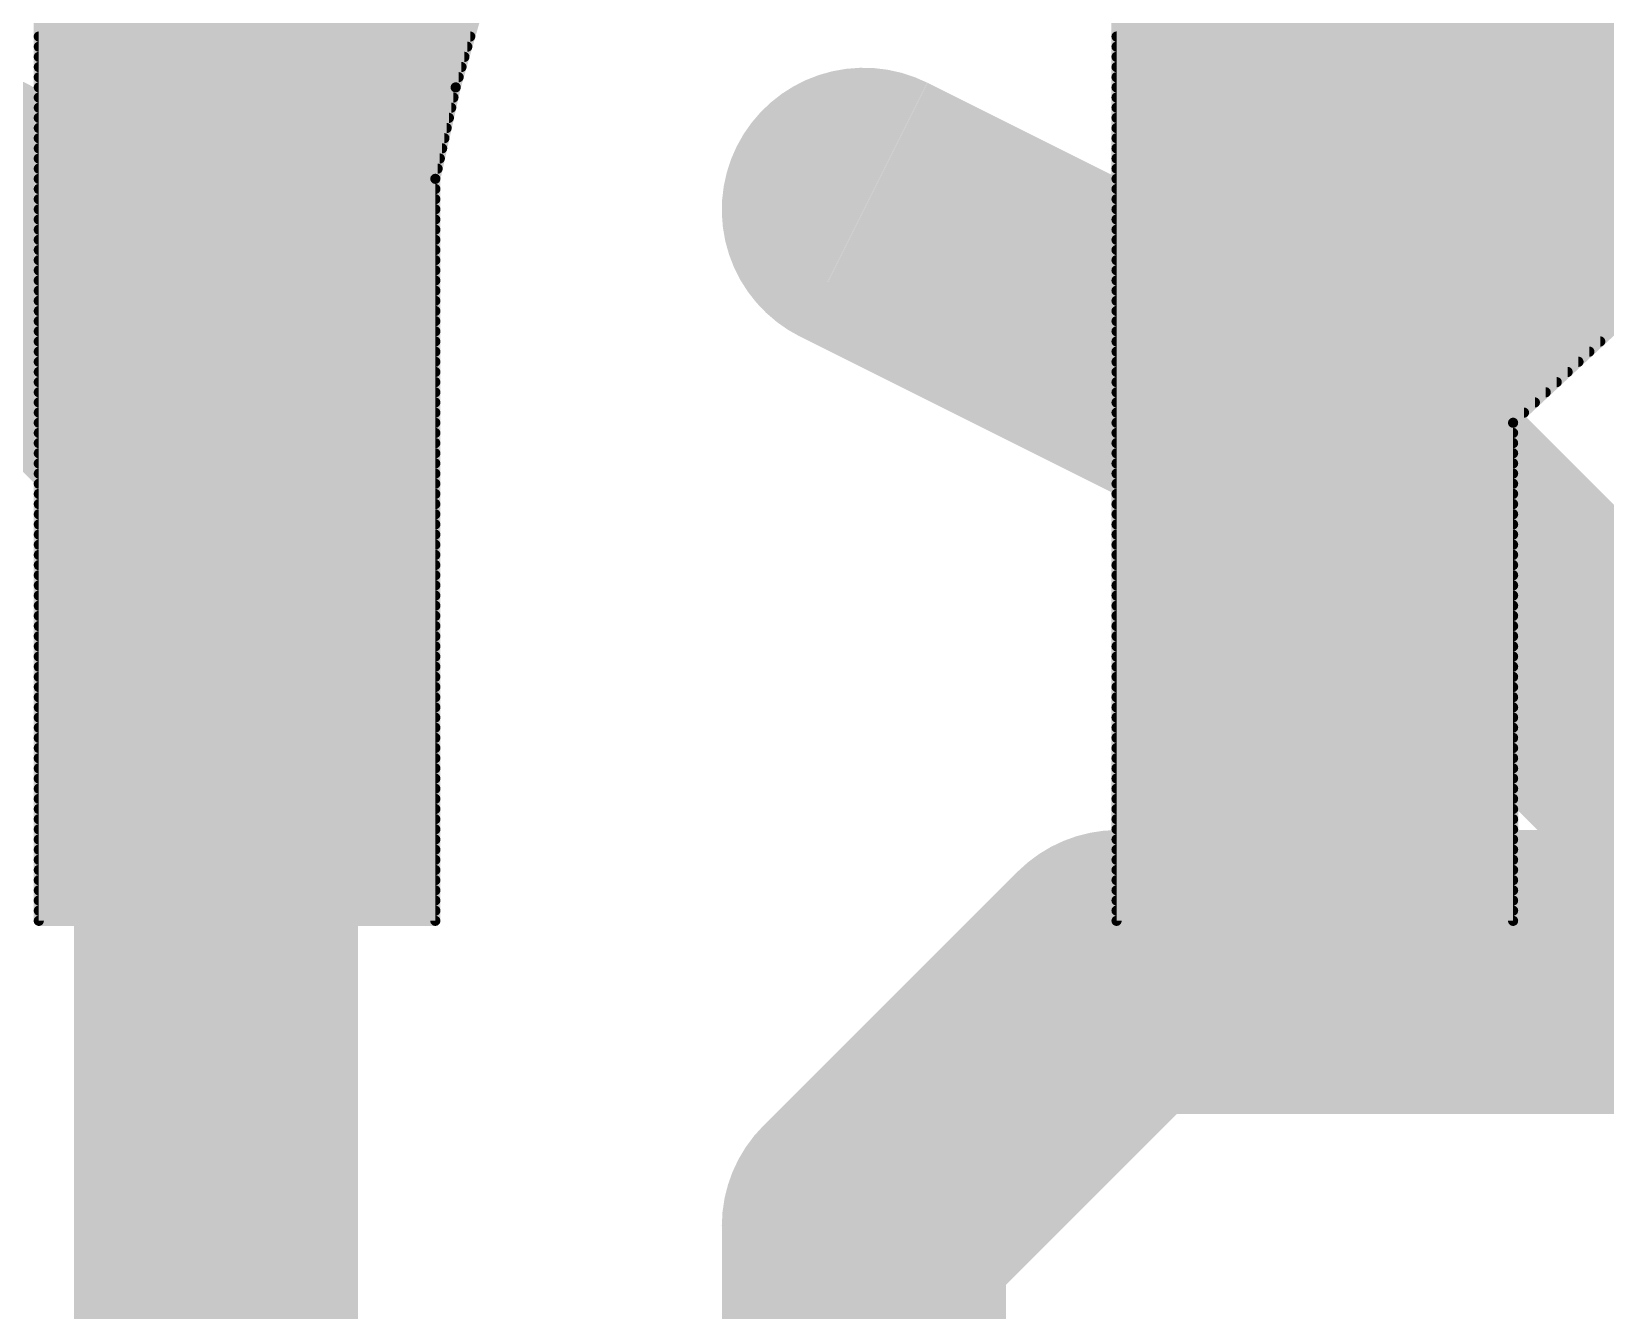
# Model space of a CAD drawing. Extents: x -27 to 80, y -18 to 25.
# Drawn here: x 22.011 to 23.559, y 6.907 to 8.165 of the extents above; entities that cross this region are included whole.
import ezdxf

# ---------------------------------------------------------------- set-up
doc = ezdxf.new("R2010")
doc.units = 0
doc.layers.add('21', color=41, linetype='CONTINUOUS')
doc.layers.add('22', color=40, linetype='CONTINUOUS')

msp = doc.modelspace()

# ---------------------------------------------------------------- linework, layer by layer
at = {"layer": '21', "const_width": 0.01}
for points in [[(23.078, 7.29), (23.078, 9.03)], [(22.018, 7.29), (22.018, 8.47)], [(22.018, 8.17), (22.4451, 8.17)], [(22.448, 8.18), (22.428, 8.11)], [(23.078, 8.17), (23.9011, 8.17)], [(22.018, 8.16), (22.4423, 8.16)], [(23.078, 8.16), (23.9077, 8.16)], [(22.018, 8.15), (22.4394, 8.15)], [(22.018, 8.14), (22.4366, 8.14)], [(23.078, 8.15), (23.9142, 8.15)], [(23.078, 8.14), (23.9208, 8.14)], [(22.018, 8.13), (22.4337, 8.13)], [(23.078, 8.13), (23.9273, 8.13)], [(22.018, 8.12), (22.4309, 8.12)], [(22.018, 8.11), (22.428, 8.11)], [(22.428, 8.11), (22.408, 8.02)], [(23.078, 8.12), (23.9339, 8.12)], [(23.078, 8.11), (23.9404, 8.11)], [(22.018, 8.1), (22.4258, 8.1)], [(23.078, 8.1), (23.947, 8.1)], [(22.018, 8.09), (22.4236, 8.09)], [(22.018, 8.08), (22.4213, 8.08)], [(23.078, 8.09), (23.9536, 8.09)], [(23.078, 8.08), (23.9601, 8.08)], [(22.018, 8.07), (22.4191, 8.07)], [(23.078, 8.07), (23.9667, 8.07)], [(22.018, 8.06), (22.4169, 8.06)], [(22.018, 8.05), (22.4147, 8.05)], [(23.078, 8.06), (23.9732, 8.06)], [(23.078, 8.05), (23.9798, 8.05)], [(22.018, 8.04), (22.4124, 8.04)], [(22.018, 8.03), (22.4102, 8.03)], [(23.078, 8.04), (23.9863, 8.04)], [(23.078, 8.03), (23.9929, 8.03)], [(22.018, 8.02), (22.408, 8.02)], [(22.408, 8.02), (22.408, 7.29)], [(23.078, 8.02), (23.9994, 8.02)], [(22.018, 8.01), (22.408, 8.01)], [(22.018, 8), (22.408, 8)], [(23.078, 8.01), (24.006, 8.01)], [(23.078, 8), (24.0126, 8)], [(22.018, 7.99), (22.408, 7.99)], [(23.078, 7.99), (24.0191, 7.99)], [(22.018, 7.98), (22.408, 7.98)], [(22.018, 7.97), (22.408, 7.97)], [(23.078, 7.98), (24.0257, 7.98)], [(23.078, 7.97), (24.0322, 7.97)], [(22.018, 7.96), (22.408, 7.96)], [(23.078, 7.96), (24.0388, 7.96)], [(22.018, 7.95), (22.408, 7.95)], [(22.018, 7.94), (22.408, 7.94)], [(23.078, 7.95), (24.0453, 7.95)], [(23.078, 7.94), (24.0519, 7.94)], [(22.018, 7.93), (22.408, 7.93)], [(23.078, 7.93), (24.0584, 7.93)], [(22.018, 7.92), (22.408, 7.92)], [(22.018, 7.91), (22.408, 7.91)], [(23.078, 7.92), (24.065, 7.92)], [(23.078, 7.91), (23.6073, 7.91)], [(23.618, 7.92), (23.468, 7.78)], [(22.018, 7.9), (22.408, 7.9)], [(23.078, 7.9), (23.5966, 7.9)], [(22.018, 7.89), (22.408, 7.89)], [(22.018, 7.88), (22.408, 7.88)], [(23.078, 7.89), (23.5859, 7.89)], [(23.078, 7.88), (23.5751, 7.88)], [(22.018, 7.87), (22.408, 7.87)], [(22.018, 7.86), (22.408, 7.86)], [(23.078, 7.87), (23.5644, 7.87)], [(23.078, 7.86), (23.5537, 7.86)], [(22.018, 7.85), (22.408, 7.85)], [(23.078, 7.85), (23.543, 7.85)], [(22.018, 7.84), (22.408, 7.84)], [(22.018, 7.83), (22.408, 7.83)], [(23.078, 7.84), (23.5323, 7.84)], [(23.078, 7.83), (23.5216, 7.83)], [(22.018, 7.82), (22.408, 7.82)], [(23.078, 7.82), (23.5109, 7.82)], [(22.018, 7.81), (22.408, 7.81)], [(22.018, 7.8), (22.408, 7.8)], [(23.078, 7.81), (23.5001, 7.81)], [(23.078, 7.8), (23.4894, 7.8)], [(22.018, 7.79), (22.408, 7.79)], [(23.078, 7.79), (23.4787, 7.79)], [(22.018, 7.78), (22.408, 7.78)], [(22.018, 7.77), (22.408, 7.77)], [(23.078, 7.78), (23.468, 7.78)], [(23.078, 7.77), (23.468, 7.77)], [(23.468, 7.78), (23.468, 7.29)], [(22.018, 7.76), (22.408, 7.76)], [(23.078, 7.76), (23.468, 7.76)], [(22.018, 7.75), (22.408, 7.75)], [(22.018, 7.74), (22.408, 7.74)], [(23.078, 7.75), (23.468, 7.75)], [(23.078, 7.74), (23.468, 7.74)], [(22.018, 7.73), (22.408, 7.73)], [(23.078, 7.73), (23.468, 7.73)], [(22.018, 7.72), (22.408, 7.72)], [(22.018, 7.71), (22.408, 7.71)], [(23.078, 7.72), (23.468, 7.72)], [(23.078, 7.71), (23.468, 7.71)], [(22.018, 7.7), (22.408, 7.7)], [(22.018, 7.69), (22.408, 7.69)], [(23.078, 7.7), (23.468, 7.7)], [(23.078, 7.69), (23.468, 7.69)], [(22.018, 7.68), (22.408, 7.68)], [(23.078, 7.68), (23.468, 7.68)], [(22.018, 7.67), (22.408, 7.67)], [(22.018, 7.66), (22.408, 7.66)], [(23.078, 7.67), (23.468, 7.67)], [(23.078, 7.66), (23.468, 7.66)], [(22.018, 7.65), (22.408, 7.65)], [(23.078, 7.65), (23.468, 7.65)], [(22.018, 7.64), (22.408, 7.64)], [(22.018, 7.63), (22.408, 7.63)], [(23.078, 7.64), (23.468, 7.64)], [(23.078, 7.63), (23.468, 7.63)], [(22.018, 7.62), (22.408, 7.62)], [(23.078, 7.62), (23.468, 7.62)], [(22.018, 7.61), (22.408, 7.61)], [(22.018, 7.6), (22.408, 7.6)], [(23.078, 7.61), (23.468, 7.61)], [(23.078, 7.6), (23.468, 7.6)], [(22.018, 7.59), (22.408, 7.59)], [(23.078, 7.59), (23.468, 7.59)], [(22.018, 7.58), (22.408, 7.58)], [(22.018, 7.57), (22.408, 7.57)], [(23.078, 7.58), (23.468, 7.58)], [(23.078, 7.57), (23.468, 7.57)], [(22.018, 7.56), (22.408, 7.56)], [(22.018, 7.55), (22.408, 7.55)], [(23.078, 7.56), (23.468, 7.56)], [(23.078, 7.55), (23.468, 7.55)], [(22.018, 7.54), (22.408, 7.54)], [(23.078, 7.54), (23.468, 7.54)], [(22.018, 7.53), (22.408, 7.53)], [(22.018, 7.52), (22.408, 7.52)], [(23.078, 7.53), (23.468, 7.53)], [(23.078, 7.52), (23.468, 7.52)], [(22.018, 7.51), (22.408, 7.51)], [(23.078, 7.51), (23.468, 7.51)], [(22.018, 7.5), (22.408, 7.5)], [(22.018, 7.49), (22.408, 7.49)], [(23.078, 7.5), (23.468, 7.5)], [(23.078, 7.49), (23.468, 7.49)], [(22.018, 7.48), (22.408, 7.48)], [(23.078, 7.48), (23.468, 7.48)], [(22.018, 7.47), (22.408, 7.47)], [(22.018, 7.46), (22.408, 7.46)], [(23.078, 7.47), (23.468, 7.47)], [(23.078, 7.46), (23.468, 7.46)], [(22.018, 7.45), (22.408, 7.45)], [(23.078, 7.45), (23.468, 7.45)], [(22.018, 7.44), (22.408, 7.44)], [(22.018, 7.43), (22.408, 7.43)], [(23.078, 7.44), (23.468, 7.44)], [(23.078, 7.43), (23.468, 7.43)], [(22.018, 7.42), (22.408, 7.42)], [(23.078, 7.42), (23.468, 7.42)], [(22.018, 7.41), (22.408, 7.41)], [(22.018, 7.4), (22.408, 7.4)], [(23.078, 7.41), (23.468, 7.41)], [(23.078, 7.4), (23.468, 7.4)], [(22.018, 7.39), (22.408, 7.39)], [(22.018, 7.38), (22.408, 7.38)], [(23.078, 7.39), (23.468, 7.39)], [(23.078, 7.38), (23.468, 7.38)], [(22.018, 7.37), (22.408, 7.37)], [(23.078, 7.37), (23.468, 7.37)], [(22.018, 7.36), (22.408, 7.36)], [(22.018, 7.35), (22.408, 7.35)], [(23.078, 7.36), (23.468, 7.36)], [(23.078, 7.35), (23.468, 7.35)], [(22.018, 7.34), (22.408, 7.34)], [(23.078, 7.34), (23.468, 7.34)], [(22.018, 7.33), (22.408, 7.33)], [(22.018, 7.32), (22.408, 7.32)], [(23.078, 7.33), (23.468, 7.33)], [(23.078, 7.32), (23.468, 7.32)], [(22.018, 7.31), (22.408, 7.31)], [(23.078, 7.31), (23.468, 7.31)], [(22.018, 7.3), (22.408, 7.3)], [(22.408, 7.29), (22.018, 7.29)], [(22.018, 7.29), (22.408, 7.29)], [(23.078, 7.3), (23.468, 7.3)], [(23.468, 7.29), (23.078, 7.29)], [(23.078, 7.29), (23.468, 7.29)]]:
    msp.add_lwpolyline(points, dxfattribs=at)
at = {"layer": '21', "const_width": 0.005}
for points in [[(22.018, 8.1625, 1), (22.018, 8.1575)], [(22.4423, 8.1575, 1), (22.4423, 8.1625)], [(23.078, 8.1625, 1), (23.078, 8.1575)], [(22.018, 8.1525, 1), (22.018, 8.1475)], [(22.018, 8.1425, 1), (22.018, 8.1375)], [(22.4366, 8.1375, 1), (22.4366, 8.1425)], [(22.4394, 8.1475, 1), (22.4394, 8.1525)], [(23.078, 8.1525, 1), (23.078, 8.1475)], [(23.078, 8.1425, 1), (23.078, 8.1375)], [(22.018, 8.1325, 1), (22.018, 8.1275)], [(22.4337, 8.1275, 1), (22.4337, 8.1325)], [(23.078, 8.1325, 1), (23.078, 8.1275)], [(22.018, 8.1225, 1), (22.018, 8.1175)], [(22.018, 8.1125, 1), (22.018, 8.1075)], [(22.4256, 8.1107, 1), (22.4304, 8.1093)], [(22.4304, 8.1095, 1), (22.4256, 8.1105)], [(22.428, 8.1075, 1), (22.428, 8.1125)], [(22.4309, 8.1175, 1), (22.4309, 8.1225)], [(23.078, 8.1225, 1), (23.078, 8.1175)], [(23.078, 8.1125, 1), (23.078, 8.1075)], [(22.018, 8.1025, 1), (22.018, 8.0975)], [(22.4258, 8.0975, 1), (22.4258, 8.1025)], [(23.078, 8.1025, 1), (23.078, 8.0975)], [(22.018, 8.0925, 1), (22.018, 8.0875)], [(22.018, 8.0825, 1), (22.018, 8.0775)], [(22.4213, 8.0775, 1), (22.4213, 8.0825)], [(22.4236, 8.0875, 1), (22.4236, 8.0925)], [(23.078, 8.0925, 1), (23.078, 8.0875)], [(23.078, 8.0825, 1), (23.078, 8.0775)], [(22.018, 8.0725, 1), (22.018, 8.0675)], [(22.4191, 8.0675, 1), (22.4191, 8.0725)], [(23.078, 8.0725, 1), (23.078, 8.0675)], [(22.018, 8.0625, 1), (22.018, 8.0575)], [(22.018, 8.0525, 1), (22.018, 8.0475)], [(22.4147, 8.0475, 1), (22.4147, 8.0525)], [(22.4169, 8.0575, 1), (22.4169, 8.0625)], [(23.078, 8.0625, 1), (23.078, 8.0575)], [(23.078, 8.0525, 1), (23.078, 8.0475)], [(22.018, 8.0425, 1), (22.018, 8.0375)], [(22.018, 8.0325, 1), (22.018, 8.0275)], [(22.4102, 8.0275, 1), (22.4102, 8.0325)], [(22.4124, 8.0375, 1), (22.4124, 8.0425)], [(23.078, 8.0425, 1), (23.078, 8.0375)], [(23.078, 8.0325, 1), (23.078, 8.0275)], [(22.018, 8.0225, 1), (22.018, 8.0175)], [(22.4105, 8.02, 1), (22.4055, 8.02)], [(22.4056, 8.0205, 1), (22.4104, 8.0195)], [(22.408, 8.0175, 1), (22.408, 8.0225)], [(23.078, 8.0225, 1), (23.078, 8.0175)], [(22.018, 8.0125, 1), (22.018, 8.0075)], [(22.018, 8.0025, 1), (22.018, 7.9975)], [(22.408, 8.0075, 1), (22.408, 8.0125)], [(22.408, 7.9975, 1), (22.408, 8.0025)], [(23.078, 8.0125, 1), (23.078, 8.0075)], [(23.078, 8.0025, 1), (23.078, 7.9975)], [(22.018, 7.9925, 1), (22.018, 7.9875)], [(22.408, 7.9875, 1), (22.408, 7.9925)], [(23.078, 7.9925, 1), (23.078, 7.9875)], [(22.018, 7.9825, 1), (22.018, 7.9775)], [(22.018, 7.9725, 1), (22.018, 7.9675)], [(22.408, 7.9775, 1), (22.408, 7.9825)], [(22.408, 7.9675, 1), (22.408, 7.9725)], [(23.078, 7.9825, 1), (23.078, 7.9775)], [(23.078, 7.9725, 1), (23.078, 7.9675)], [(22.018, 7.9625, 1), (22.018, 7.9575)], [(22.408, 7.9575, 1), (22.408, 7.9625)], [(23.078, 7.9625, 1), (23.078, 7.9575)], [(22.018, 7.9525, 1), (22.018, 7.9475)], [(22.018, 7.9425, 1), (22.018, 7.9375)], [(22.408, 7.9475, 1), (22.408, 7.9525)], [(22.408, 7.9375, 1), (22.408, 7.9425)], [(23.078, 7.9525, 1), (23.078, 7.9475)], [(23.078, 7.9425, 1), (23.078, 7.9375)], [(22.018, 7.9325, 1), (22.018, 7.9275)], [(22.408, 7.9275, 1), (22.408, 7.9325)], [(23.078, 7.9325, 1), (23.078, 7.9275)], [(22.018, 7.9225, 1), (22.018, 7.9175)], [(22.018, 7.9125, 1), (22.018, 7.9075)], [(22.408, 7.9175, 1), (22.408, 7.9225)], [(22.408, 7.9075, 1), (22.408, 7.9125)], [(23.078, 7.9225, 1), (23.078, 7.9175)], [(23.078, 7.9125, 1), (23.078, 7.9075)], [(22.018, 7.9025, 1), (22.018, 7.8975)], [(22.408, 7.8975, 1), (22.408, 7.9025)], [(23.078, 7.9025, 1), (23.078, 7.8975)], [(22.018, 7.8925, 1), (22.018, 7.8875)], [(22.018, 7.8825, 1), (22.018, 7.8775)], [(22.408, 7.8875, 1), (22.408, 7.8925)], [(22.408, 7.8775, 1), (22.408, 7.8825)], [(23.078, 7.8925, 1), (23.078, 7.8875)], [(23.078, 7.8825, 1), (23.078, 7.8775)], [(22.018, 7.8725, 1), (22.018, 7.8675)], [(22.018, 7.8625, 1), (22.018, 7.8575)], [(22.408, 7.8675, 1), (22.408, 7.8725)], [(22.408, 7.8575, 1), (22.408, 7.8625)], [(23.078, 7.8725, 1), (23.078, 7.8675)], [(23.078, 7.8625, 1), (23.078, 7.8575)], [(23.5537, 7.8575, 1), (23.5537, 7.8625)], [(22.018, 7.8525, 1), (22.018, 7.8475)], [(22.408, 7.8475, 1), (22.408, 7.8525)], [(23.078, 7.8525, 1), (23.078, 7.8475)], [(23.543, 7.8475, 1), (23.543, 7.8525)], [(22.018, 7.8425, 1), (22.018, 7.8375)], [(22.018, 7.8325, 1), (22.018, 7.8275)], [(22.408, 7.8375, 1), (22.408, 7.8425)], [(22.408, 7.8275, 1), (22.408, 7.8325)], [(23.078, 7.8425, 1), (23.078, 7.8375)], [(23.078, 7.8325, 1), (23.078, 7.8275)], [(23.5216, 7.8275, 1), (23.5216, 7.8325)], [(23.5323, 7.8375, 1), (23.5323, 7.8425)], [(22.018, 7.8225, 1), (22.018, 7.8175)], [(22.408, 7.8175, 1), (22.408, 7.8225)], [(23.078, 7.8225, 1), (23.078, 7.8175)], [(23.5109, 7.8175, 1), (23.5109, 7.8225)], [(22.018, 7.8125, 1), (22.018, 7.8075)], [(22.018, 7.8025, 1), (22.018, 7.7975)], [(22.408, 7.8075, 1), (22.408, 7.8125)], [(22.408, 7.7975, 1), (22.408, 7.8025)], [(23.078, 7.8125, 1), (23.078, 7.8075)], [(23.078, 7.8025, 1), (23.078, 7.7975)], [(23.4894, 7.7975, 1), (23.4894, 7.8025)], [(23.5001, 7.8075, 1), (23.5001, 7.8125)], [(22.018, 7.7925, 1), (22.018, 7.7875)], [(22.408, 7.7875, 1), (22.408, 7.7925)], [(23.078, 7.7925, 1), (23.078, 7.7875)], [(23.4787, 7.7875, 1), (23.4787, 7.7925)], [(22.018, 7.7825, 1), (22.018, 7.7775)], [(22.018, 7.7725, 1), (22.018, 7.7675)], [(22.408, 7.7775, 1), (22.408, 7.7825)], [(22.408, 7.7675, 1), (22.408, 7.7725)], [(23.078, 7.7825, 1), (23.078, 7.7775)], [(23.078, 7.7725, 1), (23.078, 7.7675)], [(23.4705, 7.78, 1), (23.4655, 7.78)], [(23.4663, 7.7818, 1), (23.4697, 7.7782)], [(23.468, 7.7775, 1), (23.468, 7.7825)], [(23.468, 7.7675, 1), (23.468, 7.7725)], [(22.018, 7.7625, 1), (22.018, 7.7575)], [(22.408, 7.7575, 1), (22.408, 7.7625)], [(23.078, 7.7625, 1), (23.078, 7.7575)], [(23.468, 7.7575, 1), (23.468, 7.7625)], [(22.018, 7.7525, 1), (22.018, 7.7475)], [(22.018, 7.7425, 1), (22.018, 7.7375)], [(22.408, 7.7475, 1), (22.408, 7.7525)], [(22.408, 7.7375, 1), (22.408, 7.7425)], [(23.078, 7.7525, 1), (23.078, 7.7475)], [(23.078, 7.7425, 1), (23.078, 7.7375)], [(23.468, 7.7475, 1), (23.468, 7.7525)], [(23.468, 7.7375, 1), (23.468, 7.7425)], [(22.018, 7.7325, 1), (22.018, 7.7275)], [(22.408, 7.7275, 1), (22.408, 7.7325)], [(23.078, 7.7325, 1), (23.078, 7.7275)], [(23.468, 7.7275, 1), (23.468, 7.7325)], [(22.018, 7.7225, 1), (22.018, 7.7175)], [(22.018, 7.7125, 1), (22.018, 7.7075)], [(22.408, 7.7175, 1), (22.408, 7.7225)], [(22.408, 7.7075, 1), (22.408, 7.7125)], [(23.078, 7.7225, 1), (23.078, 7.7175)], [(23.078, 7.7125, 1), (23.078, 7.7075)], [(23.468, 7.7175, 1), (23.468, 7.7225)], [(23.468, 7.7075, 1), (23.468, 7.7125)], [(22.018, 7.7025, 1), (22.018, 7.6975)], [(22.018, 7.6925, 1), (22.018, 7.6875)], [(22.408, 7.6975, 1), (22.408, 7.7025)], [(22.408, 7.6875, 1), (22.408, 7.6925)], [(23.078, 7.7025, 1), (23.078, 7.6975)], [(23.078, 7.6925, 1), (23.078, 7.6875)], [(23.468, 7.6975, 1), (23.468, 7.7025)], [(23.468, 7.6875, 1), (23.468, 7.6925)], [(22.018, 7.6825, 1), (22.018, 7.6775)], [(22.408, 7.6775, 1), (22.408, 7.6825)], [(23.078, 7.6825, 1), (23.078, 7.6775)], [(23.468, 7.6775, 1), (23.468, 7.6825)], [(22.018, 7.6725, 1), (22.018, 7.6675)], [(22.018, 7.6625, 1), (22.018, 7.6575)], [(22.408, 7.6675, 1), (22.408, 7.6725)], [(22.408, 7.6575, 1), (22.408, 7.6625)], [(23.078, 7.6725, 1), (23.078, 7.6675)], [(23.078, 7.6625, 1), (23.078, 7.6575)], [(23.468, 7.6675, 1), (23.468, 7.6725)], [(23.468, 7.6575, 1), (23.468, 7.6625)], [(22.018, 7.6525, 1), (22.018, 7.6475)], [(22.408, 7.6475, 1), (22.408, 7.6525)], [(23.078, 7.6525, 1), (23.078, 7.6475)], [(23.468, 7.6475, 1), (23.468, 7.6525)], [(22.018, 7.6425, 1), (22.018, 7.6375)], [(22.018, 7.6325, 1), (22.018, 7.6275)], [(22.408, 7.6375, 1), (22.408, 7.6425)], [(22.408, 7.6275, 1), (22.408, 7.6325)], [(23.078, 7.6425, 1), (23.078, 7.6375)], [(23.078, 7.6325, 1), (23.078, 7.6275)], [(23.468, 7.6375, 1), (23.468, 7.6425)], [(23.468, 7.6275, 1), (23.468, 7.6325)], [(22.018, 7.6225, 1), (22.018, 7.6175)], [(22.408, 7.6175, 1), (22.408, 7.6225)], [(23.078, 7.6225, 1), (23.078, 7.6175)], [(23.468, 7.6175, 1), (23.468, 7.6225)], [(22.018, 7.6125, 1), (22.018, 7.6075)], [(22.018, 7.6025, 1), (22.018, 7.5975)], [(22.408, 7.6075, 1), (22.408, 7.6125)], [(22.408, 7.5975, 1), (22.408, 7.6025)], [(23.078, 7.6125, 1), (23.078, 7.6075)], [(23.078, 7.6025, 1), (23.078, 7.5975)], [(23.468, 7.6075, 1), (23.468, 7.6125)], [(23.468, 7.5975, 1), (23.468, 7.6025)], [(22.018, 7.5925, 1), (22.018, 7.5875)], [(22.408, 7.5875, 1), (22.408, 7.5925)], [(23.078, 7.5925, 1), (23.078, 7.5875)], [(23.468, 7.5875, 1), (23.468, 7.5925)], [(22.018, 7.5825, 1), (22.018, 7.5775)], [(22.018, 7.5725, 1), (22.018, 7.5675)], [(22.408, 7.5775, 1), (22.408, 7.5825)], [(22.408, 7.5675, 1), (22.408, 7.5725)], [(23.078, 7.5825, 1), (23.078, 7.5775)], [(23.078, 7.5725, 1), (23.078, 7.5675)], [(23.468, 7.5775, 1), (23.468, 7.5825)], [(23.468, 7.5675, 1), (23.468, 7.5725)], [(22.018, 7.5625, 1), (22.018, 7.5575)], [(22.018, 7.5525, 1), (22.018, 7.5475)], [(22.408, 7.5575, 1), (22.408, 7.5625)], [(22.408, 7.5475, 1), (22.408, 7.5525)], [(23.078, 7.5625, 1), (23.078, 7.5575)], [(23.078, 7.5525, 1), (23.078, 7.5475)], [(23.468, 7.5575, 1), (23.468, 7.5625)], [(23.468, 7.5475, 1), (23.468, 7.5525)], [(22.018, 7.5425, 1), (22.018, 7.5375)], [(22.408, 7.5375, 1), (22.408, 7.5425)], [(23.078, 7.5425, 1), (23.078, 7.5375)], [(23.468, 7.5375, 1), (23.468, 7.5425)], [(22.018, 7.5325, 1), (22.018, 7.5275)], [(22.018, 7.5225, 1), (22.018, 7.5175)], [(22.408, 7.5275, 1), (22.408, 7.5325)], [(22.408, 7.5175, 1), (22.408, 7.5225)], [(23.078, 7.5325, 1), (23.078, 7.5275)], [(23.078, 7.5225, 1), (23.078, 7.5175)], [(23.468, 7.5275, 1), (23.468, 7.5325)], [(23.468, 7.5175, 1), (23.468, 7.5225)], [(22.018, 7.5125, 1), (22.018, 7.5075)], [(22.408, 7.5075, 1), (22.408, 7.5125)], [(23.078, 7.5125, 1), (23.078, 7.5075)], [(23.468, 7.5075, 1), (23.468, 7.5125)], [(22.018, 7.5025, 1), (22.018, 7.4975)], [(22.018, 7.4925, 1), (22.018, 7.4875)], [(22.408, 7.4975, 1), (22.408, 7.5025)], [(22.408, 7.4875, 1), (22.408, 7.4925)], [(23.078, 7.5025, 1), (23.078, 7.4975)], [(23.078, 7.4925, 1), (23.078, 7.4875)], [(23.468, 7.4975, 1), (23.468, 7.5025)], [(23.468, 7.4875, 1), (23.468, 7.4925)], [(22.018, 7.4825, 1), (22.018, 7.4775)], [(22.408, 7.4775, 1), (22.408, 7.4825)], [(23.078, 7.4825, 1), (23.078, 7.4775)], [(23.468, 7.4775, 1), (23.468, 7.4825)], [(22.018, 7.4725, 1), (22.018, 7.4675)], [(22.018, 7.4625, 1), (22.018, 7.4575)], [(22.408, 7.4675, 1), (22.408, 7.4725)], [(22.408, 7.4575, 1), (22.408, 7.4625)], [(23.078, 7.4725, 1), (23.078, 7.4675)], [(23.078, 7.4625, 1), (23.078, 7.4575)], [(23.468, 7.4675, 1), (23.468, 7.4725)], [(23.468, 7.4575, 1), (23.468, 7.4625)], [(22.018, 7.4525, 1), (22.018, 7.4475)], [(22.408, 7.4475, 1), (22.408, 7.4525)], [(23.078, 7.4525, 1), (23.078, 7.4475)], [(23.468, 7.4475, 1), (23.468, 7.4525)], [(22.018, 7.4425, 1), (22.018, 7.4375)], [(22.018, 7.4325, 1), (22.018, 7.4275)], [(22.408, 7.4375, 1), (22.408, 7.4425)], [(22.408, 7.4275, 1), (22.408, 7.4325)], [(23.078, 7.4425, 1), (23.078, 7.4375)], [(23.078, 7.4325, 1), (23.078, 7.4275)], [(23.468, 7.4375, 1), (23.468, 7.4425)], [(23.468, 7.4275, 1), (23.468, 7.4325)], [(22.018, 7.4225, 1), (22.018, 7.4175)], [(22.408, 7.4175, 1), (22.408, 7.4225)], [(23.078, 7.4225, 1), (23.078, 7.4175)], [(23.468, 7.4175, 1), (23.468, 7.4225)], [(22.018, 7.4125, 1), (22.018, 7.4075)], [(22.018, 7.4025, 1), (22.018, 7.3975)], [(22.408, 7.4075, 1), (22.408, 7.4125)], [(22.408, 7.3975, 1), (22.408, 7.4025)], [(23.078, 7.4125, 1), (23.078, 7.4075)], [(23.078, 7.4025, 1), (23.078, 7.3975)], [(23.468, 7.4075, 1), (23.468, 7.4125)], [(23.468, 7.3975, 1), (23.468, 7.4025)], [(22.018, 7.3925, 1), (22.018, 7.3875)], [(22.018, 7.3825, 1), (22.018, 7.3775)], [(22.408, 7.3875, 1), (22.408, 7.3925)], [(22.408, 7.3775, 1), (22.408, 7.3825)], [(23.078, 7.3925, 1), (23.078, 7.3875)], [(23.078, 7.3825, 1), (23.078, 7.3775)], [(23.468, 7.3875, 1), (23.468, 7.3925)], [(23.468, 7.3775, 1), (23.468, 7.3825)], [(22.018, 7.3725, 1), (22.018, 7.3675)], [(22.408, 7.3675, 1), (22.408, 7.3725)], [(23.078, 7.3725, 1), (23.078, 7.3675)], [(23.468, 7.3675, 1), (23.468, 7.3725)], [(22.018, 7.3625, 1), (22.018, 7.3575)], [(22.018, 7.3525, 1), (22.018, 7.3475)], [(22.408, 7.3575, 1), (22.408, 7.3625)], [(22.408, 7.3475, 1), (22.408, 7.3525)], [(23.078, 7.3625, 1), (23.078, 7.3575)], [(23.078, 7.3525, 1), (23.078, 7.3475)], [(23.468, 7.3575, 1), (23.468, 7.3625)], [(23.468, 7.3475, 1), (23.468, 7.3525)], [(22.018, 7.3425, 1), (22.018, 7.3375)], [(22.408, 7.3375, 1), (22.408, 7.3425)], [(23.078, 7.3425, 1), (23.078, 7.3375)], [(23.468, 7.3375, 1), (23.468, 7.3425)], [(22.018, 7.3325, 1), (22.018, 7.3275)], [(22.018, 7.3225, 1), (22.018, 7.3175)], [(22.408, 7.3275, 1), (22.408, 7.3325)], [(22.408, 7.3175, 1), (22.408, 7.3225)], [(23.078, 7.3325, 1), (23.078, 7.3275)], [(23.078, 7.3225, 1), (23.078, 7.3175)], [(23.468, 7.3275, 1), (23.468, 7.3325)], [(23.468, 7.3175, 1), (23.468, 7.3225)], [(22.018, 7.3125, 1), (22.018, 7.3075)], [(22.408, 7.3075, 1), (22.408, 7.3125)], [(23.078, 7.3125, 1), (23.078, 7.3075)], [(23.468, 7.3075, 1), (23.468, 7.3125)], [(22.018, 7.3025, 1), (22.018, 7.2975)], [(22.018, 7.2925, 1), (22.018, 7.2875)], [(22.018, 7.2925, 1), (22.018, 7.2875)], [(22.0155, 7.29, 1), (22.0205, 7.29)], [(22.4055, 7.29, 1), (22.4105, 7.29)], [(22.408, 7.2975, 1), (22.408, 7.3025)], [(22.408, 7.2875, 1), (22.408, 7.2925)], [(22.408, 7.2875, 1), (22.408, 7.2925)], [(23.078, 7.3025, 1), (23.078, 7.2975)], [(23.078, 7.2925, 1), (23.078, 7.2875)], [(23.078, 7.2925, 1), (23.078, 7.2875)], [(23.0755, 7.29, 1), (23.0805, 7.29)], [(23.4655, 7.29, 1), (23.4705, 7.29)], [(23.468, 7.2975, 1), (23.468, 7.3025)], [(23.468, 7.2875, 1), (23.468, 7.2925)], [(23.468, 7.2875, 1), (23.468, 7.2925)]]:
    msp.add_lwpolyline(points, format="xyb", dxfattribs=at)
at = {"layer": '22', "const_width": 0.2794}
for points in [[(21.4423, 7.9896), (21.9423, 7.9896)], [(21.9423, 7.9896), (22.1922, 7.7396)], [(22.8295, 7.9896), (23.3294, 7.7396)], [(22.1922, 7.7396), (22.1922, 6.7397)], [(23.3294, 7.7396), (23.8294, 7.2396)], [(22.8295, 6.9897), (23.0795, 7.2396)], [(23.0795, 7.2396), (23.8294, 7.2396)], [(22.8295, 6.7397), (22.8295, 6.9897)]]:
    msp.add_lwpolyline(points, dxfattribs=at)
at = {"layer": '22', "const_width": 0.1397}
for points in [[(21.9917, 8.039, 1), (21.8929, 7.9402)], [(21.9423, 7.9197, 1), (21.9423, 8.0594)], [(22.8607, 8.0521, 1), (22.7982, 7.9271)], [(22.2621, 7.7396, 1), (22.1224, 7.7396)], [(23.3788, 7.789, 1), (23.28, 7.6902)], [(23.2982, 7.6771, 1), (23.3607, 7.8021)], [(22.1428, 7.6902, 1), (22.2416, 7.789)], [(23.0795, 7.3095, 1), (23.0795, 7.1698)], [(23.1288, 7.1902, 1), (23.0301, 7.289)], [(22.8993, 6.9897, 1), (22.7596, 6.9897)], [(22.7801, 7.0391, 1), (22.8789, 6.9403)]]:
    msp.add_lwpolyline(points, format="xyb", dxfattribs=at)

doc.saveas('drawing.dxf')
